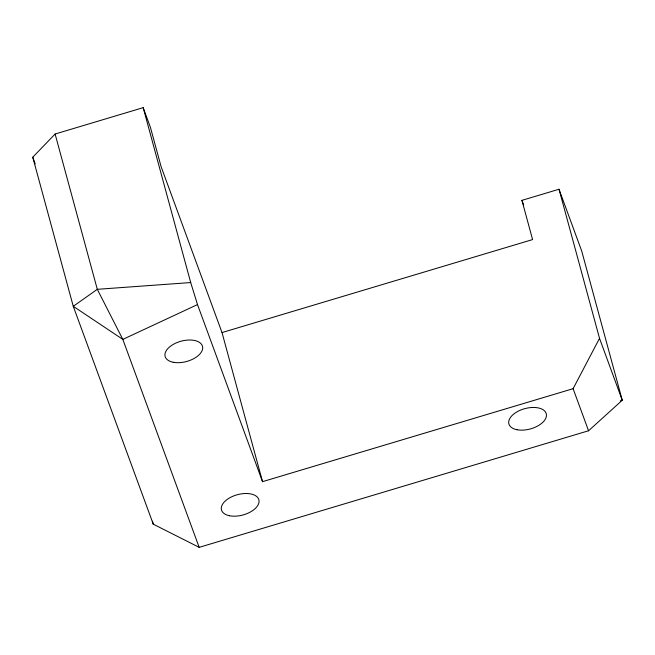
<?xml version="1.0" encoding="UTF-8"?>
<svg xmlns="http://www.w3.org/2000/svg" width="655" height="655" viewBox="0 0 655 655"><rect width="100%" height="100%" fill="white"/><g stroke="black" fill="none" stroke-linecap="round" stroke-linejoin="round"><path stroke-width="0.98" d="M143.183 107.657L190.703 282.551L197.507 304.583L262.524 481.662L573.1 388.685L599.521 338.34L559.018 189.246L521.929 200.348L532.589 239.583L222.02 332.568L161.114 166.697L150.453 127.463L143.183 107.657L55.11 134.021L32.75 157.208L73.262 306.303L153.254 524.164L199.177 547.343L588.558 430.769L622.25 400.238L581.738 251.135L559.018 189.246M197.507 304.583L122.821 339.388L73.262 306.303L97.3 289.313L190.703 282.551M620.293 400.819L622.25 400.238L599.521 338.34M521.929 200.348L523.689 205.13M573.1 388.685L588.558 430.769M199.177 547.343L122.821 339.388L97.3 289.313L55.11 134.021M32.75 157.208L35.214 163.922M222.02 332.568L262.524 481.662M152.451 521.2L153.254 524.164M229.627 515.772A19.372 10.521 -15.2 0 0 259.02 502.049A19.372 10.521 -15.2 0 0 231.854 496.719A19.372 10.521 -15.2 0 0 229.627 515.772M173.272 362.281A19.372 10.521 -15.2 0 0 202.657 348.558A19.372 10.521 -15.2 0 0 175.499 343.228A19.372 10.521 -15.2 0 0 173.272 362.281M517.024 429.729A19.372 10.521 -15.2 0 0 546.417 416.007A19.372 10.521 -15.2 0 0 519.251 410.677A19.372 10.521 -15.2 0 0 517.024 429.729"/></g></svg>
